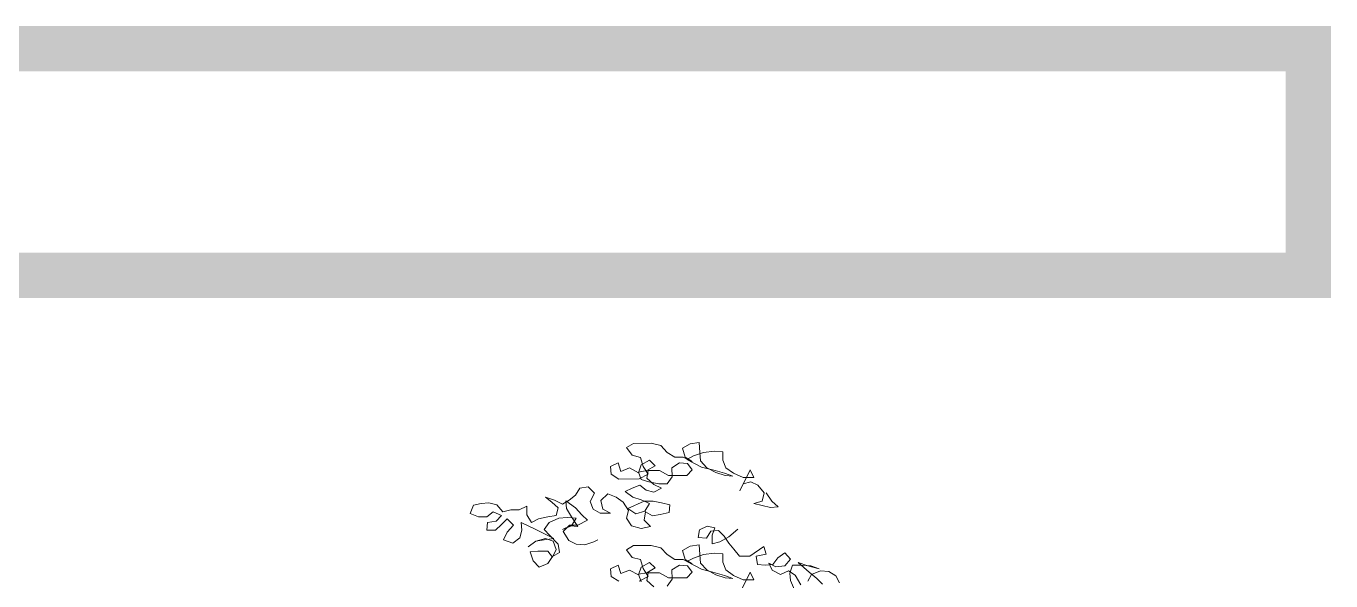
# Model space of a CAD drawing. Header units: metres. Extents: x -58 to 722, y -1100 to 345.
# Drawn here: x 30.784 to 32.224, y -15.399 to -14.786 of the extents above; entities that cross this region are included whole.
import ezdxf

# ---------------------------------------------------------------- set-up
doc = ezdxf.new("R2010")
doc.units = ezdxf.units.M
doc.header["$MEASUREMENT"] = 0
doc.layers.add('FSR_ARQ_006ARBOLES', color=74, linetype='Continuous', lineweight=0)
doc.layers.add('muro bajo', color=33, linetype='Continuous', lineweight=9)

# ---------------------------------------------------------------- blocks, each defined once
blk = doc.blocks.new('arboles fsr 01')
at = {"layer": 'FSR_ARQ_006ARBOLES'}
for points in [[(186.2981, -34.7477), (186.2924, -34.7563), (186.2859, -34.762), (186.2938, -34.7627), (186.3109, -34.7585), (186.3024, -34.7563), (186.3002, -34.7477), (186.3067, -34.7399), (186.3138, -34.7363), (186.3217, -34.7384), (186.3253, -34.7456), (186.3146, -34.7241), (186.311, -34.732), (186.3217, -34.732), (186.3317, -34.7277), (186.3396, -34.722), (186.3425, -34.7141), (186.3425, -34.7056), (186.351, -34.7049), (186.3625, -34.7063), (186.3725, -34.7099), (186.3796, -34.7135), (186.3646, -34.7213), (186.3503, -34.7249), (186.341, -34.7277), (186.3324, -34.7306), (186.3403, -34.7299), (186.3496, -34.727), (186.3589, -34.722), (186.3653, -34.7149), (186.3661, -34.7063), (186.3668, -34.6963), (186.3761, -34.6977), (186.3839, -34.702), (186.3811, -34.7113), (186.3739, -34.7156), (186.3832, -34.7113), (186.3918, -34.7113), (186.3997, -34.7063), (186.4061, -34.6992), (186.4161, -34.697), (186.434, -34.6971), (186.4412, -34.7014), (186.4354, -34.7092), (186.4268, -34.7114), (186.424, -34.7207), (186.419, -34.7285), (186.4283, -34.7335), (186.449, -34.7336), (186.4569, -34.7286), (186.4576, -34.7207), (186.4497, -34.7171), (186.4469, -34.7257), (186.4383, -34.7221), (186.429, -34.7271), (186.4261, -34.7192), (186.4175, -34.7142), (186.4118, -34.7199), (186.4204, -34.7249), (186.429, -34.7264), (186.4261, -34.7342), (186.4182, -34.7364), (186.4082, -34.7385), (186.3996, -34.7385), (186.3946, -34.7314), (186.3947, -34.7221), (186.3868, -34.717), (186.3789, -34.7178), (186.3739, -34.7242), (186.3796, -34.7299), (186.3982, -34.7299), (186.4075, -34.7249), (186.419, -34.7249), (186.4204, -34.7328), (186.4132, -34.7392), (186.4054, -34.7428), (186.4132, -34.7471), (186.4211, -34.745), (186.4275, -34.74), (186.4354, -34.7428), (186.4426, -34.7464), (186.4347, -34.7521), (186.4261, -34.755), (186.4175, -34.7586), (186.4225, -34.7664), (186.4318, -34.7693), (186.4397, -34.7636), (186.4232, -34.7564), (186.4139, -34.7564), (186.4054, -34.7578), (186.3968, -34.76), (186.3975, -34.7678), (186.4068, -34.77), (186.4146, -34.7714), (186.4218, -34.7671), (186.4232, -34.7757), (186.4168, -34.7822), (186.4261, -34.7843), (186.4361, -34.7815), (186.4411, -34.7736), (186.439, -34.7657), (186.4447, -34.7571), (186.4518, -34.7522), (186.4604, -34.7486), (186.4676, -34.7557), (186.4654, -34.7643), (186.4576, -34.7686), (186.4683, -34.7686), (186.4754, -34.7643), (186.4783, -34.7565), (186.474, -34.7479), (186.4805, -34.7414), (186.489, -34.7429), (186.4933, -34.75), (186.4998, -34.7551), (186.5069, -34.7594), (186.5148, -34.7551), (186.5241, -34.7522), (186.5176, -34.7572), (186.5112, -34.7629), (186.5133, -34.7708), (186.5219, -34.7722), (186.5312, -34.7744), (186.5384, -34.778), (186.5434, -34.7701), (186.5434, -34.7615), (186.5512, -34.7651), (186.5598, -34.7651), (186.5677, -34.7673), (186.5741, -34.7601), (186.582, -34.758), (186.5899, -34.7587), (186.5977, -34.7602), (186.6013, -34.7687), (186.5927, -34.7723), (186.5841, -34.7723), (186.5777, -34.7673), (186.5691, -34.7709), (186.5748, -34.7766), (186.5834, -34.778), (186.5841, -34.7859), (186.5755, -34.7859), (186.5691, -34.7802), (186.5634, -34.7744), (186.557, -34.7809), (186.5634, -34.788), (186.567, -34.7959), (186.5577, -34.7994), (186.5505, -34.7937), (186.5484, -34.7859), (186.5491, -34.778), (186.5341, -34.7851), (186.5155, -34.7944), (186.5255, -34.7958), (186.5341, -34.7973), (186.5419, -34.803), (186.5341, -34.7973), (186.524, -34.7944), (186.5162, -34.7973), (186.5133, -34.8058), (186.5169, -34.8137), (186.5219, -34.8073), (186.5319, -34.8073), (186.5398, -34.808), (186.5369, -34.8173), (186.5305, -34.8237), (186.5219, -34.8202), (186.5169, -34.813), (186.5097, -34.8087), (186.5112, -34.8001), (186.5198, -34.7915), (186.5255, -34.7851), (186.5205, -34.778), (186.5105, -34.7737), (186.5019, -34.7729), (186.4926, -34.7736), (186.4976, -34.7815), (186.5069, -34.7851), (186.499, -34.7815), (186.4912, -34.7822), (186.4976, -34.7722), (186.5026, -34.7636), (186.5033, -34.7558), (186.4933, -34.7629), (186.4869, -34.7701), (186.4811, -34.7758), (186.4912, -34.7808), (186.4997, -34.7808), (186.5062, -34.7872), (186.5004, -34.7965), (186.4926, -34.8001), (186.484, -34.8008), (186.4747, -34.7979), (186.4704, -34.7958)], [(186.3271, -34.7848), (186.3363, -34.7926), (186.3456, -34.7977), (186.3535, -34.7998), (186.3535, -34.7912), (186.3507, -34.7834), (186.3585, -34.7819), (186.3664, -34.7855), (186.3678, -34.7934), (186.3592, -34.7941), (186.3549, -34.7869), (186.3471, -34.7862), (186.3413, -34.7919), (186.3363, -34.7991), (186.3313, -34.8055), (186.3256, -34.8127), (186.3149, -34.8126), (186.3006, -34.8026), (186.2984, -34.8105), (186.3084, -34.8126), (186.307, -34.8212), (186.2991, -34.8219), (186.2913, -34.8212), (186.2863, -34.8141), (186.2791, -34.809), (186.2734, -34.8155), (186.2791, -34.8226), (186.2884, -34.8234), (186.2955, -34.8198), (186.292, -34.8269), (186.2834, -34.8312), (186.2755, -34.8276), (186.2684, -34.8319), (186.2626, -34.8419)], [(186.2691, -34.8469), (186.2734, -34.8376), (186.2741, -34.8298), (186.2712, -34.8219), (186.2619, -34.8219), (186.2526, -34.8226), (186.244, -34.8255), (186.2555, -34.8226), (186.2655, -34.819), (186.2541, -34.829), (186.2462, -34.8355), (186.2405, -34.8412)], [(186.2555, -34.8383), (186.2519, -34.8312), (186.2426, -34.8276), (186.234, -34.8283), (186.2269, -34.8326), (186.2233, -34.8397)], [(186.3253, -34.8503), (186.3146, -34.8288), (186.311, -34.8367), (186.3217, -34.8367), (186.3317, -34.8324), (186.3396, -34.8267), (186.3425, -34.8188), (186.3425, -34.8102), (186.351, -34.8095), (186.3625, -34.811), (186.3725, -34.8146), (186.3796, -34.8181), (186.3646, -34.826), (186.3503, -34.8296), (186.341, -34.8324), (186.3324, -34.8353), (186.3403, -34.8346), (186.3496, -34.8317), (186.3589, -34.8267), (186.3653, -34.8196), (186.3661, -34.811), (186.3668, -34.801), (186.3761, -34.8024), (186.3839, -34.8067), (186.3811, -34.816), (186.3739, -34.8203), (186.3832, -34.816), (186.3918, -34.816), (186.3997, -34.811), (186.4061, -34.8039), (186.4161, -34.8017), (186.434, -34.8017), (186.4412, -34.806), (186.4354, -34.8139), (186.4268, -34.816), (186.424, -34.8253), (186.419, -34.8332), (186.4283, -34.8382)], [(186.449, -34.8382), (186.4569, -34.8332), (186.4576, -34.8254), (186.4497, -34.8218), (186.4469, -34.8304), (186.4383, -34.8268), (186.429, -34.8318), (186.4261, -34.8239), (186.4175, -34.8189), (186.4118, -34.8246), (186.4204, -34.8296), (186.429, -34.8311), (186.4261, -34.8389)], [(186.3996, -34.8432), (186.3946, -34.836), (186.3947, -34.8267), (186.3868, -34.8217), (186.3789, -34.8224), (186.3739, -34.8289), (186.3796, -34.8346), (186.3982, -34.8346), (186.4075, -34.8296), (186.419, -34.8296), (186.4204, -34.8375), (186.4132, -34.8439)]]:
    blk.add_lwpolyline(points, dxfattribs=at)

msp = doc.modelspace()

# ---------------------------------------------------------------- linework, layer by layer
at = {"layer": 'muro bajo', "ltscale": 0.005, "const_width": 0.05}
msp.add_lwpolyline([(32.1991, -18.3112), (32.1991, -18.0612), (26.9491, -18.0612), (26.9491, -15.0612), (32.1991, -15.0612), (32.1991, -14.8112), (26.6491, -14.8112)], dxfattribs=at)

# ---------------------------------------------------------------- block references
at = {"layer": 'FSR_ARQ_006ARBOLES', "xscale": -1.078303154721954, "yscale": 1.078303154721954, "zscale": 1.078303154721954}
msp.add_blockref('arboles fsr 01', (232.4866, 22.1672), dxfattribs=at)

doc.saveas('drawing.dxf')
